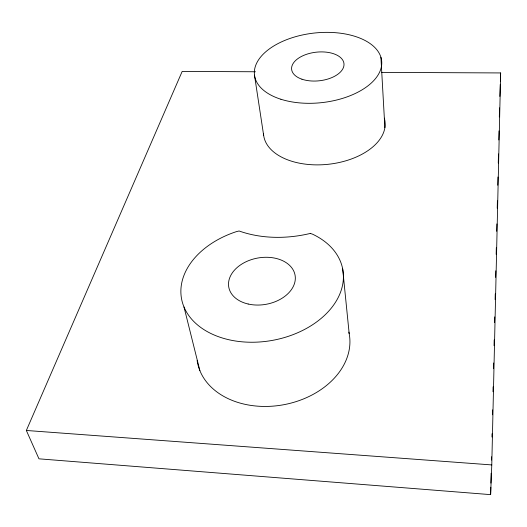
<?xml version="1.0" encoding="UTF-8"?>
<svg xmlns="http://www.w3.org/2000/svg" width="527" height="527" viewBox="0 0 527 527"><rect width="100%" height="100%" fill="white"/><g stroke="black" fill="none" stroke-linecap="round" stroke-linejoin="round"><path stroke-width="0.79" d="M255.417 71.764L182.177 71.415L26.35 430.473L38.958 458.826L490.63 494.636L490.802 487.231M490.9 483.114L491.124 473.239M491.427 460.078L491.507 456.784M491.961 437.035L492.034 433.741M492.475 414.815L492.587 409.874M493.002 391.772L493.114 386.838M493.536 368.729L493.667 362.971M494.062 345.692L494.194 339.928M494.596 322.649L494.728 316.885M495.123 299.606L495.261 293.849M495.637 277.386L495.788 270.806M496.171 254.35L496.322 247.762M496.697 231.307L496.869 223.903M497.231 208.264L497.402 200.859M497.758 185.221L497.949 176.993M498.272 163.001L498.483 153.95M498.805 139.965L499.01 130.913M499.332 116.922L499.543 107.87M490.63 494.636L491.777 464.926L500.65 72.937L381.324 72.37M499.859 96.428L500.268 84.274M500.38 81.039L500.65 72.937M26.35 430.473L491.777 464.926M183.989 306.984L199.871 370.586M254.475 75.15L263.652 135.327M342.682 268.935L349.184 333.657M380.909 57.278L384.881 127.639M348.861 332.122A77.219 57.674 -10.7 0 1 283.849 404.696A77.219 57.674 -10.7 0 1 197.131 360.514M384.321 118.167A61.073 36.152 -6.1 0 1 330.357 164.042A61.073 36.152 -6.1 0 1 263.513 133.766M310.324 233.428C287.116 239.008 261.721 239.008 239.1 230.991L236.557 231.584A81.935 57.265 -10.2 0 0 191.38 318.868A81.935 57.265 -10.2 0 0 314.988 323.117A81.935 57.265 -10.2 0 0 312.577 234.192L310.324 233.428M248.171 304.02A33.688 23.511 -10.2 0 0 295.166 275.786A33.688 23.511 -10.2 0 0 242.413 263.698A33.688 23.511 -10.2 0 0 248.171 304.02M301.931 79.202A26.324 14.381 -6.3 0 0 343.802 66.303A26.324 14.381 -6.3 0 0 307.656 53.945A26.324 14.381 -6.3 0 0 301.931 79.202M280.884 99.247A63.991 34.993 -6.3 0 0 381.449 66.442A63.991 34.993 -6.3 0 0 291.8 37.839A63.991 34.993 -6.3 0 0 280.884 99.247"/></g></svg>
